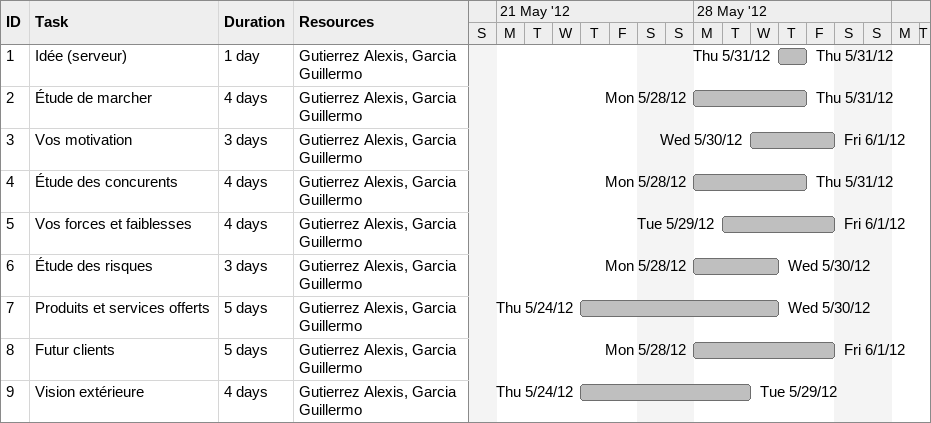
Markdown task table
| ID | Task | Duration | Start | Finish | Resources |
|---|---|---|---|---|---|
| 1 | Idée (serveur) | 1d | 2012-05-31 | 2012-05-31 | Gutierrez Alexis, Garcia Guillermo |
| 2 | Étude de marcher | 4d | 2012-05-28 | 2012-05-31 | Gutierrez Alexis, Garcia Guillermo |
| 3 | Vos motivation | 3d | 2012-05-30 | 2012-06-01 | Gutierrez Alexis, Garcia Guillermo |
| 4 | Étude des concurents | 4d | 2012-05-28 | 2012-05-31 | Gutierrez Alexis, Garcia Guillermo |
| 5 | Vos forces et faiblesses | 4d | 2012-05-29 | 2012-06-01 | Gutierrez Alexis, Garcia Guillermo |
| 6 | Étude des risques | 3d | 2012-05-28 | 2012-05-30 | Gutierrez Alexis, Garcia Guillermo |
| 7 | Produits et services offerts | 5d | 2012-05-24 | 2012-05-30 | Gutierrez Alexis, Garcia Guillermo |
| 8 | Futur clients | 5d | 2012-05-28 | 2012-06-01 | Gutierrez Alexis, Garcia Guillermo |
| 9 | Vision extérieure | 4d | 2012-05-24 | 2012-05-29 | Gutierrez Alexis, Garcia Guillermo |
